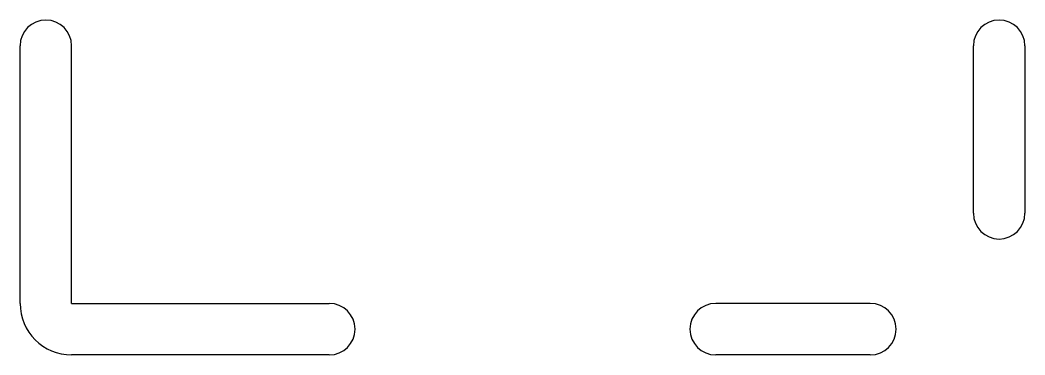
# Model space of a CAD drawing. Extents: x 112 to 151, y -141.5 to -84.5.
# Drawn here: x 112 to 151, y -141.5 to -128.5 of the extents above; entities outside this region: 4.
import ezdxf

# ---------------------------------------------------------------- set-up
doc = ezdxf.new("R2010")
doc.units = 0
doc.layers.add('BLACK', color=7, linetype='CONTINUOUS')

msp = doc.modelspace()

# ---------------------------------------------------------------- linework, layer by layer
at = {"layer": 'BLACK', "linetype": 'CONTINUOUS'}
for p, q in [((149, -88), (149, -96.5)), ((151, -88), (151, -96.5)), ((112, -139.5), (112, -129.5)), ((114, -139.5), (114, -129.5)), ((149, -136), (149, -129.5)), ((151, -129.5), (151, -136)), ((114, -139.5), (124, -139.5)), ((145, -139.5), (139, -139.5)), ((124, -141.5), (114, -141.5)), ((145, -141.5), (139, -141.5))]:
    msp.add_line(p, q, dxfattribs=at)
at = {"layer": 'BLACK'}
for centre, radius, start, end in [((150, -88), 1, 0, 180), ((150, -96.5), 1, -180, 0), ((113, -129.5), 1, 0, 180), ((150, -129.5), 1, 0, 180), ((150, -136), 1, -180, 0), ((114, -139.5), 2, -180, -90), ((124, -140.5), 1, -90, 90), ((139, -140.5), 1, -270, -90), ((145, -140.5), 1, -90, 90)]:
    msp.add_arc(centre, radius, start, end, dxfattribs=at)

doc.saveas('drawing.dxf')
